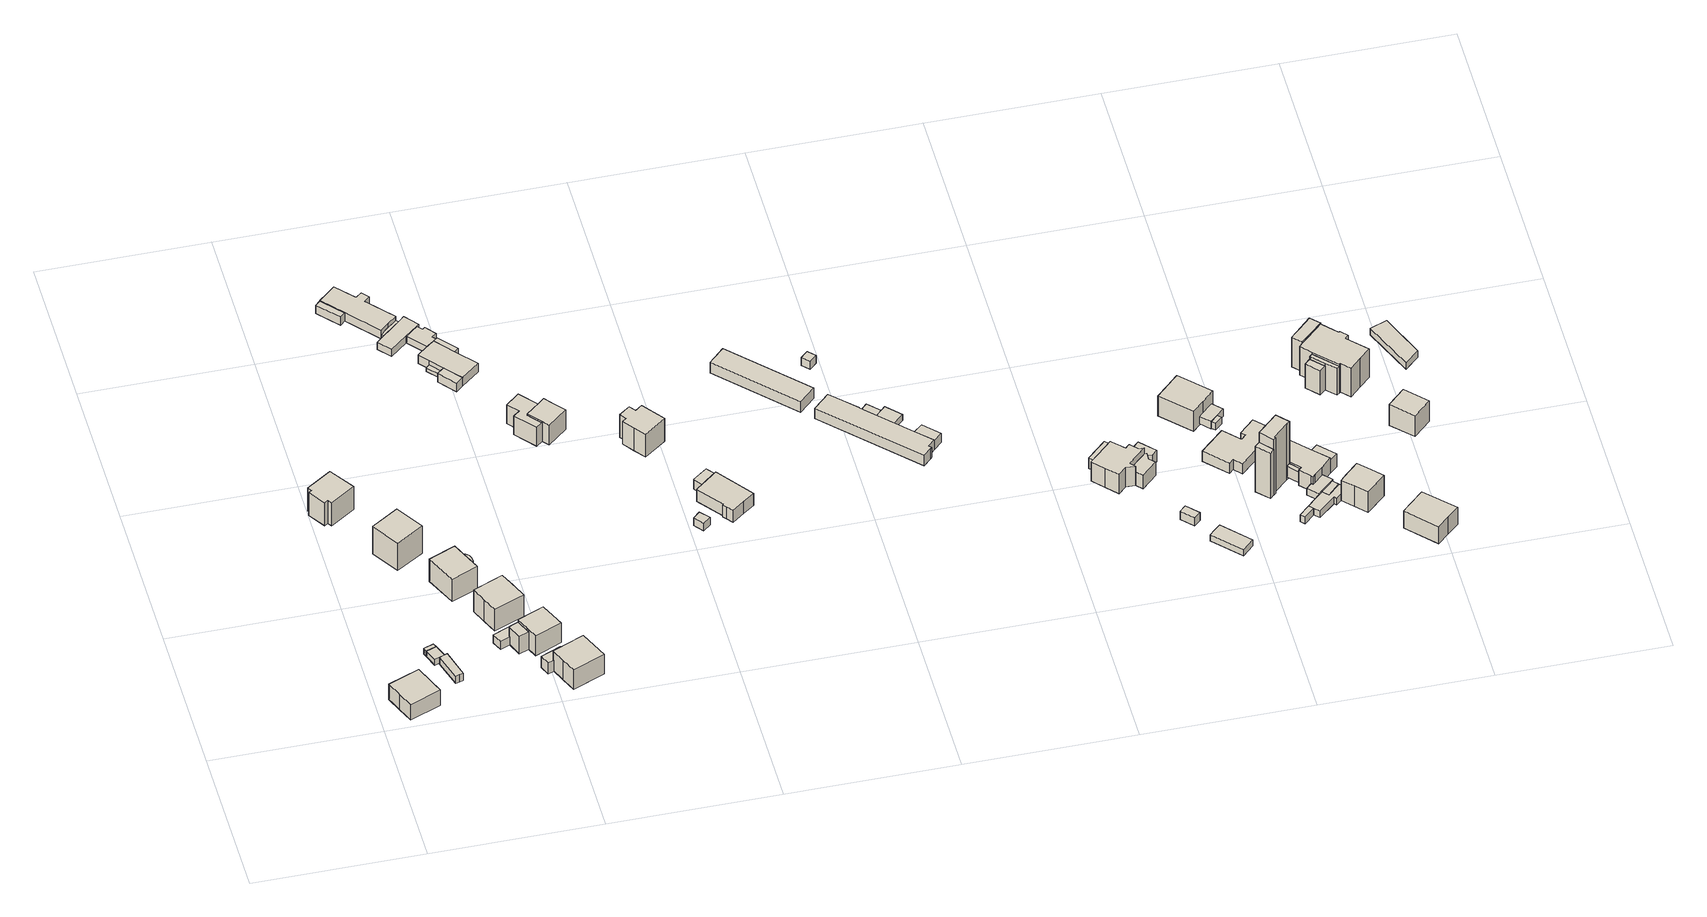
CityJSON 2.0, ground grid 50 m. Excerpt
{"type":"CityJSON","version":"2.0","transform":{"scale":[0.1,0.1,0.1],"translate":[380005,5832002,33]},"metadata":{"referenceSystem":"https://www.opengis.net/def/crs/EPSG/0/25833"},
"CityObjects":{
"building1":{"type":"Building","attributes":{"Gemeindeschluessel":"11000012","BezugspunktDach":"2200","function":"31001_1010","measuredHeight":8.45,"storeysAboveGround":1},"address":[{"country":"Germany","locality":"Berlin","thoroughfareNumber":"110","thoroughfareName":"Silberhammerweg"}],"geometry":[{"type":"Solid","lod":"1","boundaries":[[[[0,1,2,3,4,5]],[[6,7,8,9,10,11]],[[6,11,5,4]],[[7,6,4,3]],[[8,7,3,2]],[[9,8,2,1]],[[10,9,1,0]],[[11,10,0,5]]]]}]},
"building2":{"type":"Building","attributes":{"Gemeindeschluessel":"11000012","BezugspunktDach":"2200","function":"51009_1610","measuredHeight":2.13,"storeysAboveGround":0},"address":[{"country":"Germany","locality":"Berlin"}],"geometry":[{"type":"Solid","lod":"1","boundaries":[[[[12,13,14,15]],[[16,17,18,19]],[[16,19,15,14]],[[17,16,14,13]],[[18,17,13,12]],[[19,18,12,15]]]]}]},
"building3":{"type":"Building","attributes":{"Gemeindeschluessel":"11000012","BezugspunktDach":"2200","function":"31001_2723","measuredHeight":2.13,"storeysAboveGround":1},"address":[{"country":"Germany","locality":"Berlin","thoroughfareNumber":"112 (1)","thoroughfareName":"Silberhammerweg"}],"geometry":[{"type":"Solid","lod":"1","boundaries":[[[[20,21,13,12]],[[17,22,23,18]],[[17,18,12,13]],[[22,17,13,21]],[[23,22,21,20]],[[18,23,20,12]]]]}]},
"building4":{"type":"Building","attributes":{"Gemeindeschluessel":"11000012","BezugspunktDach":"2200","function":"31001_2723","measuredHeight":2.92,"storeysAboveGround":1},"address":[{"country":"Germany","locality":"Berlin","thoroughfareNumber":"110 (2)","thoroughfareName":"Silberhammerweg"}],"geometry":[{"type":"Solid","lod":"1","boundaries":[[[[24,25,26,27,28,29]],[[30,31,32,33,34,35]],[[30,35,29,28]],[[31,30,28,27]],[[32,31,27,26]],[[33,32,26,25]],[[34,33,25,24]],[[35,34,24,29]]]]}]},
"building5":{"type":"Building","attributes":{"Gemeindeschluessel":"11000012","BezugspunktDach":"2200","function":"31001_1010","measuredHeight":9.79,"storeysAboveGround":2},"address":[{"country":"Germany","locality":"Berlin","thoroughfareNumber":"6","thoroughfareName":"Zur Sonnenhöhe"}],"geometry":[{"type":"Solid","lod":"1","boundaries":[[[[36,37,38,39,40,41,42,43]],[[44,45,46,47,48,49,50,51]],[[44,51,43,42]],[[45,44,42,41]],[[46,45,41,40]],[[47,46,40,39]],[[48,47,39,38]],[[49,48,38,37]],[[50,49,37,36]],[[51,50,36,43]]]]}]},
"building6":{"type":"Building","attributes":{"Gemeindeschluessel":"11000012","BezugspunktDach":"2200","function":"31001_1010","measuredHeight":11.29,"storeysAboveGround":2},"address":[{"country":"Germany","locality":"Berlin","thoroughfareNumber":"8","thoroughfareName":"Zur Sonnenhöhe"}],"geometry":[{"type":"Solid","lod":"1","boundaries":[[[[52,53,54,55]],[[56,57,58,59]],[[56,59,55,54]],[[57,56,54,53]],[[58,57,53,52]],[[59,58,52,55]]]]}]},
"building7":{"type":"Building","attributes":{"Gemeindeschluessel":"11000012","function":"31001_1010"},"address":[{"country":"Germany","locality":"Berlin","thoroughfareNumber":"10","thoroughfareName":"Zur Sonnenhöhe"}],"children":["building7-1","building7-2"]},
"building7-1":{"type":"BuildingPart","attributes":{"BezugspunktDach":"2200","measuredHeight":9.16,"storeysAboveGround":2},"parents":["building7"],"geometry":[{"type":"Solid","lod":"1","boundaries":[[[[60,61,62,63]],[[64,65,66,67]],[[64,67,63,62]],[[65,64,62,61],[68,69,70,71]],[[66,65,61,60]],[[67,66,60,63]],[[70,69,68,71]]]]}]},
"building7-2":{"type":"BuildingPart","attributes":{"BezugspunktDach":"2200","measuredHeight":6.89,"storeysAboveGround":2},"parents":["building7"],"geometry":[{"type":"Solid","lod":"1","boundaries":[[[[70,72,73,74,75,71]],[[76,77,78,79,69,68]],[[76,68,71,75]],[[77,76,75,74]],[[78,77,74,73]],[[79,78,73,72]],[[69,79,72,70]],[[68,69,70,71]]]]}]},
"building8":{"type":"Building","attributes":{"Gemeindeschluessel":"11000012","BezugspunktDach":"2200","function":"31001_2463","measuredHeight":3.15,"storeysAboveGround":1},"address":[{"country":"Germany","locality":"Berlin","thoroughfareNumber":"14 (1)","thoroughfareName":"Zur Sonnenhöhe"}],"geometry":[{"type":"Solid","lod":"1","boundaries":[[[[80,81,82,83,84,85]],[[86,87,88,89,90,91]],[[86,91,85,84]],[[87,86,84,83]],[[88,87,83,82]],[[89,88,82,81]],[[90,89,81,80]],[[91,90,80,85]]]]}]},
"building9":{"type":"Building","attributes":{"Gemeindeschluessel":"11000012","function":"31001_1010"},"address":[{"country":"Germany","locality":"Berlin","thoroughfareNumber":"12","thoroughfareName":"Zur Sonnenhöhe"}],"children":["building9-1","building9-2"]},
"building9-1":{"type":"BuildingPart","attributes":{"BezugspunktDach":"2200","measuredHeight":9.02,"storeysAboveGround":2},"parents":["building9"],"geometry":[{"type":"MultiSurface","lod":"1","boundaries":[[[92,93,94,95,96,97,98,99]],[[100,101,102,103,104,105,106,107]],[[100,107,99,98]],[[108,109,110,111,112,101,100,98,97]],[[102,101,97,96]],[[103,102,96,95]],[[104,103,95,94]],[[105,104,94,93]],[[106,105,93,92]],[[107,106,92,99]],[[112,111,110,109,108]]]}]},
"building9-2":{"type":"BuildingPart","attributes":{"BezugspunktDach":"2200","measuredHeight":7.04,"storeysAboveGround":2},"parents":["building9"],"geometry":[{"type":"MultiSurface","lod":"1","boundaries":[[[110,109,113,114]],[[115,112,111,116]],[[115,116,114,113]],[[112,115,113,109]],[[116,111,110,114]],[[112,117,109,110,111]]]}]},
"building10":{"type":"Building","attributes":{"Gemeindeschluessel":"11000012","BezugspunktDach":"2200","function":"31001_2463","measuredHeight":5,"storeysAboveGround":1},"address":[{"country":"Germany","locality":"Berlin","thoroughfareNumber":"16 (1)","thoroughfareName":"Zur Sonnenhöhe"}],"geometry":[{"type":"Solid","lod":"1","boundaries":[[[[118,119,120,121,122,123,124,125]],[[126,127,128,129,130,131,132,133]],[[126,133,125,124]],[[127,126,124,123]],[[128,127,123,122]],[[129,128,122,121]],[[130,129,121,120]],[[131,130,120,119]],[[132,131,119,118]],[[133,132,118,125]]]]}]},
"building11":{"type":"Building","attributes":{"Gemeindeschluessel":"11000012","function":"31001_1010"},"address":[{"country":"Germany","locality":"Berlin","thoroughfareNumber":"14","thoroughfareName":"Zur Sonnenhöhe"}],"children":["building11-1","building11-2"]},
"building11-1":{"type":"BuildingPart","attributes":{"BezugspunktDach":"2200","measuredHeight":8.23,"storeysAboveGround":2},"parents":["building11"],"geometry":[{"type":"MultiSurface","lod":"1","boundaries":[[[134,135,136,137,138,139,140,141]],[[142,143,144,145,146,147,148,149]],[[142,149,141,140]],[[143,142,140,139]],[[144,143,139,138]],[[145,144,138,137]],[[146,145,137,136]],[[147,146,136,135]],[[150,151,135,134]],[[149,152,150,148,134,141]],[[148,147,153,151,150]],[[154,148,150,152,149]]]}]},
"building11-2":{"type":"BuildingPart","attributes":{"BezugspunktDach":"2200","measuredHeight":6.55,"storeysAboveGround":2},"parents":["building11"],"geometry":[{"type":"MultiSurface","lod":"1","boundaries":[[[155,156,151,152,157]],[[149,147,158,159,160]],[[149,160,157,152]],[[158,147,151,156]],[[159,158,156,155]],[[160,159,155,157]],[[147,148,150,151]],[[149,152,150,148]]]}]},
"building12":{"type":"Building","attributes":{"Gemeindeschluessel":"11000012","BezugspunktDach":"2200","function":"31001_1010","measuredHeight":10.21,"storeysAboveGround":1},"address":[{"country":"Germany","locality":"Berlin","thoroughfareNumber":"16","thoroughfareName":"Zur Sonnenhöhe"}],"geometry":[{"type":"Solid","lod":"1","boundaries":[[[[161,162,163,164,165,166,167]],[[168,169,170,171,172,173,174]],[[168,174,167,166]],[[169,168,166,165]],[[170,169,165,164]],[[171,170,164,163]],[[172,171,163,162]],[[173,172,162,161]],[[174,173,161,167]]]]}]},
"building13":{"type":"Building","attributes":{"Gemeindeschluessel":"11000012","function":"31001_1010"},"address":[{"country":"Germany","locality":"Berlin","thoroughfareNumber":"417","thoroughfareName":"Ruppiner Chaussee"}],"children":["building13-1","building13-2"]},
"building13-1":{"type":"BuildingPart","attributes":{"BezugspunktDach":"2200","measuredHeight":3.72,"storeysAboveGround":1},"parents":["building13"],"geometry":[{"type":"MultiSurface","lod":"1","boundaries":[[[175,176,177,178,179,180,181,182,183,184,185]],[[186,187,188,189,190,191,192,193,194,195,196]],[[186,196,185,184]],[[187,186,184,183]],[[188,187,183,182]],[[189,188,182,181]],[[190,189,181,180]],[[191,190,180,179]],[[192,191,179,178]],[[193,192,178,177]],[[194,193,177,176]],[[195,194,176,175]],[[197,198,175,185]],[[199,196,195,198,197]]]}]},
"building13-2":{"type":"BuildingPart","attributes":{"BezugspunktDach":"2200","measuredHeight":3.07,"storeysAboveGround":1},"parents":["building13"],"geometry":[{"type":"Solid","lod":"1","boundaries":[[[[200,198,197,201]],[[196,195,202,203]],[[196,203,201,197]],[[202,195,198,200]],[[203,202,200,201]],[[197,198,195,196]]]]}]},
"building14":{"type":"Building","attributes":{"Gemeindeschluessel":"11000012","BezugspunktDach":"2200","function":"51009_1610","measuredHeight":2.37,"storeysAboveGround":0},"address":[{"country":"Germany","locality":"Berlin"}],"geometry":[{"type":"Solid","lod":"1","boundaries":[[[[204,205,206,207,208]],[[209,210,211,212,213]],[[209,213,208,207]],[[210,209,207,206]],[[211,210,206,205]],[[212,211,205,204]],[[213,212,204,208]]]]}]},
"building15":{"type":"Building","attributes":{"Gemeindeschluessel":"11000012","BezugspunktDach":"2200","function":"31001_2463","measuredHeight":2.54,"storeysAboveGround":1},"address":[{"country":"Germany","locality":"Berlin","thoroughfareNumber":"417 (1)","thoroughfareName":"Ruppiner Chaussee"}],"geometry":[{"type":"Solid","lod":"1","boundaries":[[[[214,215,216,217,218,219,220,221]],[[222,223,224,225,226,227,228,229]],[[222,229,221,220]],[[223,222,220,219]],[[224,223,219,218]],[[225,224,218,217]],[[226,225,217,216]],[[227,226,216,215]],[[228,227,215,214]],[[229,228,214,221]]]]}]},
"building16":{"type":"Building","attributes":{"Gemeindeschluessel":"11000012","BezugspunktDach":"2200","function":"31001_2723","measuredHeight":1.34,"storeysAboveGround":1},"address":[{"country":"Germany","locality":"Berlin","thoroughfareNumber":"415 (2)","thoroughfareName":"Ruppiner Chaussee"}],"geometry":[{"type":"Solid","lod":"1","boundaries":[[[[230,231,232,233]],[[234,235,236,237]],[[234,237,233,232]],[[235,234,232,231]],[[236,235,231,230]],[[237,236,230,233]]]]}]},
"building17":{"type":"Building","attributes":{"Gemeindeschluessel":"11000012","BezugspunktDach":"2200","function":"31001_2463","measuredHeight":2.6,"storeysAboveGround":1},"address":[{"country":"Germany","locality":"Berlin","thoroughfareNumber":"415 (1)","thoroughfareName":"Ruppiner Chaussee"}],"geometry":[{"type":"Solid","lod":"1","boundaries":[[[[238,239,240,241,242,243,216,215]],[[226,244,245,246,247,248,249,227]],[[226,227,215,216]],[[244,226,216,243]],[[245,244,243,242]],[[246,245,242,241]],[[247,246,241,240]],[[248,247,240,239]],[[249,248,239,238]],[[227,249,238,215]]]]}]},
"building18":{"type":"Building","attributes":{"Gemeindeschluessel":"11000012","function":"31001_1010"},"address":[{"country":"Germany","locality":"Berlin","thoroughfareNumber":"415","thoroughfareName":"Ruppiner Chaussee"}],"children":["building18-1","building18-2","building18-3"]},
"building18-1":{"type":"BuildingPart","attributes":{"BezugspunktDach":"2200","measuredHeight":3.25,"storeysAboveGround":1},"parents":["building18"],"geometry":[{"type":"MultiSurface","lod":"1","boundaries":[[[250,251,252,253,254,255,256,257]],[[249,258,259,260,261,262,263,264]],[[249,264,257,256]],[[258,249,256,255]],[[260,259,254,253]],[[261,260,253,252]],[[263,262,251,250]],[[264,263,250,257]],[[259,258,255,254]],[[265,262,261,252,251]]]}]},
"building18-2":{"type":"BuildingPart","attributes":{"BezugspunktDach":"2200","measuredHeight":3.25,"storeysAboveGround":1},"parents":["building18"],"geometry":[{"type":"Solid","lod":"1","boundaries":[[[[254,266,267,255]],[[248,268,259,258]],[[248,258,255,267]],[[268,248,267,266]],[[259,268,266,254]],[[258,259,254,255]]]]}]},
"building18-3":{"type":"BuildingPart","attributes":{"BezugspunktDach":"2200","measuredHeight":3.25,"storeysAboveGround":1},"parents":["building18"],"geometry":[{"type":"MultiSurface","lod":"1","boundaries":[[[269,252,251,270,271]],[[272,262,261,273,274]],[[272,274,271,270]],[[262,272,270,251]],[[273,261,252,269]],[[274,273,269,271]],[[275,261,262,251,252]]]}]},
"building19":{"type":"Building","attributes":{"Gemeindeschluessel":"11000012","function":"31001_2080"},"address":[{"country":"Germany","locality":"Berlin","thoroughfareNumber":"411","thoroughfareName":"Ruppiner Chaussee"}],"children":["building19-1","building19-2"]},
"building19-1":{"type":"BuildingPart","attributes":{"BezugspunktDach":"2200","measuredHeight":8.38,"storeysAboveGround":2},"parents":["building19"],"geometry":[{"type":"MultiSurface","lod":"1","boundaries":[[[276,277,278,279,280,281,282,283]],[[284,285,286,287,288,289,290,291]],[[284,292,293,283,282]],[[285,284,282,281]],[[286,285,281,280]],[[287,286,280,279]],[[288,287,279,278]],[[289,288,278,277]],[[294,295,289,277,276]],[[293,294,290,276,283]],[[291,293,292,284]],[[290,289,295,294]],[[291,290,294,293]]]}]},
"building19-2":{"type":"BuildingPart","attributes":{"BezugspunktDach":"2200","measuredHeight":7.03,"storeysAboveGround":2},"parents":["building19"],"geometry":[{"type":"MultiSurface","lod":"1","boundaries":[[[296,297,298,295,293,292,299,300]],[[301,284,291,289,302,303,304,305]],[[301,305,300,299]],[[284,301,299,292]],[[291,284,292,284,291,293]],[[291,290,289]],[[302,289,295,298]],[[303,302,298,297]],[[304,303,297,296]],[[305,304,296,300]],[[289,290,294,295]],[[293,294,290,291]]]}]},
"building20":{"type":"Building","attributes":{"Gemeindeschluessel":"11000012","BezugspunktDach":"2200","function":"31001_2523","measuredHeight":2.77,"storeysAboveGround":1},"address":[{"country":"Germany","locality":"Berlin","thoroughfareNumber":"405 (2)","thoroughfareName":"Ruppiner Chaussee"}],"geometry":[{"type":"Solid","lod":"1","boundaries":[[[[306,307,308,309]],[[310,311,312,313]],[[310,313,309,308]],[[311,310,308,307]],[[312,311,307,306]],[[313,312,306,309]]]]}]},
"building21":{"type":"Building","attributes":{"Gemeindeschluessel":"11000012","BezugspunktDach":"2200","function":"31001_1010","measuredHeight":11.28,"storeysAboveGround":2},"address":[{"country":"Germany","locality":"Berlin","thoroughfareNumber":"407","thoroughfareName":"Ruppiner Chaussee"}],"geometry":[{"type":"Solid","lod":"1","boundaries":[[[[314,315,316,317,318,319,320,321,322,323]],[[324,325,326,327,328,329,330,331,332,333]],[[324,333,323,322]],[[325,324,322,321]],[[326,325,321,320]],[[327,326,320,319]],[[328,327,319,318]],[[329,328,318,317]],[[330,329,317,316]],[[331,330,316,315]],[[332,331,315,314]],[[333,332,314,323]]]]}]},
"building22":{"type":"Building","attributes":{"Gemeindeschluessel":"11000012","function":"31001_2081"},"address":[{"country":"Germany","locality":"Berlin","thoroughfareNumber":"405","thoroughfareName":"Ruppiner Chaussee"}],"children":["building22-1","building22-2"]},
"building22-1":{"type":"BuildingPart","attributes":{"BezugspunktDach":"2200","measuredHeight":5.43,"storeysAboveGround":1},"parents":["building22"],"geometry":[{"type":"MultiSurface","lod":"1","boundaries":[[[334,335,336,337,338,339,340,341,342,343]],[[344,345,346,347,348,349,350,351,352,353]],[[344,353,343,342]],[[354,355,344,342,341]],[[356,354,345,341,340]],[[347,346,340,339]],[[348,347,339,338]],[[349,348,338,337]],[[350,349,337,336]],[[351,350,336,335]],[[352,351,335,334]],[[353,352,334,343]],[[345,344,355,354]],[[346,345,354,356]]]}]},
"building22-2":{"type":"BuildingPart","attributes":{"BezugspunktDach":"2200","measuredHeight":3.69,"storeysAboveGround":1},"parents":["building22"],"geometry":[{"type":"MultiSurface","lod":"1","boundaries":[[[355,356,357,358]],[[359,346,344,360]],[[359,360,358,357]],[[346,359,357,356]],[[360,344,355,358]],[[344,345,354,355,361]],[[356,354,345,346]]]}]},
"building23":{"type":"Building","attributes":{"Gemeindeschluessel":"11000012","BezugspunktDach":"2200","function":"31001_2000","measuredHeight":4.95,"storeysAboveGround":1},"address":[{"country":"Germany","locality":"Berlin","thoroughfareNumber":"408","thoroughfareName":"Ruppiner Chaussee"}],"geometry":[{"type":"Solid","lod":"1","boundaries":[[[[362,363,364,365]],[[366,367,368,369]],[[366,369,365,364]],[[367,366,364,363]],[[368,367,363,362]],[[369,368,362,365]]]]}]},
"building24":{"type":"Building","attributes":{"Gemeindeschluessel":"11000012","BezugspunktDach":"2200","function":"31001_2000","measuredHeight":3.02,"storeysAboveGround":1},"address":[{"country":"Germany","locality":"Berlin","thoroughfareNumber":"408 (1)","thoroughfareName":"Ruppiner Chaussee"}],"geometry":[{"type":"Solid","lod":"1","boundaries":[[[[370,371,372,373]],[[374,375,376,377]],[[374,377,373,372]],[[375,374,372,371]],[[376,375,371,370]],[[377,376,370,373]]]]}]},
"building25":{"type":"Building","attributes":{"Gemeindeschluessel":"11000012","function":"31001_2000"},"address":[{"country":"Germany","locality":"Berlin","thoroughfareNumber":"406","thoroughfareName":"Ruppiner Chaussee"}],"children":["building25-1","building25-2","building25-3","building25-4"]},
"building25-1":{"type":"BuildingPart","attributes":{"BezugspunktDach":"2200","measuredHeight":4.11,"storeysAboveGround":1},"parents":["building25"],"geometry":[{"type":"MultiSurface","lod":"1","boundaries":[[[378,379,380,381,382,383,384,385,386,387,388,389]],[[390,391,392,393,394,395,396,397,398,399,400,401]],[[390,401,389,388]],[[391,390,388,387]],[[392,391,387,386]],[[393,392,386,385]],[[394,402,403,404,385,384]],[[395,394,384,383]],[[405,406,395,383,382]],[[397,396,382,381]],[[398,397,381,380]],[[399,398,380,379]],[[400,399,379,378]],[[401,400,378,389]],[[407,403,402,394]],[[407,393,404,403,408]],[[396,395,406,405]]]}]},
"building25-2":{"type":"BuildingPart","attributes":{"BezugspunktDach":"2200","measuredHeight":2.24,"storeysAboveGround":1},"parents":["building25"],"geometry":[{"type":"Solid","lod":"1","boundaries":[[[[402,409,410,411,403]],[[412,413,414,394,407]],[[413,412,411,410]],[[414,413,410,409]],[[394,414,409,402]],[[412,407,403,411]],[[407,394,402,403]]]]}]},
"building25-3":{"type":"BuildingPart","attributes":{"BezugspunktDach":"2200","measuredHeight":3.46,"storeysAboveGround":1},"parents":["building25"],"geometry":[{"type":"Solid","lod":"1","boundaries":[[[[405,415,416,406]],[[417,418,396,395]],[[417,395,406,416]],[[418,417,416,415]],[[396,418,415,405]],[[395,396,405,406]]]]}]},
"building25-4":{"type":"BuildingPart","attributes":{"BezugspunktDach":"2200","measuredHeight":2.24,"storeysAboveGround":1},"parents":["building25"],"geometry":[{"type":"Solid","lod":"1","boundaries":[[[[403,411,419,420,404]],[[392,421,412,407,393]],[[392,393,404,420]],[[421,392,420,419]],[[412,421,419,411]],[[407,412,411,403]],[[393,407,403,404]]]]}]},
"building26":{"type":"Building","attributes":{"Gemeindeschluessel":"11000012","BezugspunktDach":"2200","function":"31001_2463","measuredHeight":4.02,"storeysAboveGround":1},"address":[{"country":"Germany","locality":"Berlin","thoroughfareNumber":"9 (2)","thoroughfareName":"Lobber Steig"}],"geometry":[{"type":"Solid","lod":"1","boundaries":[[[[422,423,424,425,426,427]],[[428,429,430,431,432,433]],[[428,433,427,426]],[[429,428,426,425]],[[430,429,425,424]],[[431,430,424,423]],[[432,431,423,422]],[[433,432,422,427]]]]}]},
"building27":{"type":"Building","attributes":{"Gemeindeschluessel":"11000012","function":"31001_1010"},"address":[{"country":"Germany","locality":"Berlin","thoroughfareNumber":"9","thoroughfareName":"Lobber Steig"}],"children":["building27-1","building27-2"]},
"building27-1":{"type":"BuildingPart","attributes":{"BezugspunktDach":"2200","measuredHeight":10.08,"storeysAboveGround":1},"parents":["building27"],"geometry":[{"type":"MultiSurface","lod":"1","boundaries":[[[434,435,436,437,438,439,440,441,442,443,444,445,446,447]],[[448,449,450,451,452,453,454,455,456,457,458,459,460,461]],[[448,461,447,446]],[[449,448,446,445]],[[450,449,445,444]],[[451,450,444,443]],[[452,451,443,442]],[[453,452,442,441]],[[454,453,441,440]],[[455,454,440,439]],[[462,463,455,439,438]],[[457,464,462,456,438,437]],[[458,457,437,436]],[[459,458,436,435]],[[460,459,435,434]],[[461,460,434,447]],[[456,455,463,462]],[[456,462,464,457]]]}]},
"building27-2":{"type":"BuildingPart","attributes":{"BezugspunktDach":"2200","measuredHeight":6.94,"storeysAboveGround":1},"parents":["building27"],"geometry":[{"type":"Solid","lod":"1","boundaries":[[[[464,465,466,467,468,469,463,462]],[[455,470,471,472,473,474,457,456]],[[470,455,463,469]],[[471,470,469,468]],[[472,471,468,467]],[[473,472,467,466]],[[474,473,466,465]],[[457,474,465,464]],[[455,456,462,463]],[[456,457,464,462]]]]}]},
"building28":{"type":"Building","attributes":{"Gemeindeschluessel":"11000012","BezugspunktDach":"2200","function":"31001_2723","measuredHeight":3,"storeysAboveGround":1},"address":[{"country":"Germany","locality":"Berlin","thoroughfareNumber":"9 (3)","thoroughfareName":"Lobber Steig"}],"geometry":[{"type":"Solid","lod":"1","boundaries":[[[[475,476,477,478]],[[479,480,481,482]],[[479,482,478,477]],[[480,479,477,476]],[[481,480,476,475]],[[482,481,475,478]]]]}]},
"building29":{"type":"Building","attributes":{"Gemeindeschluessel":"11000012","BezugspunktDach":"2200","function":"31001_2463","measuredHeight":4.42,"storeysAboveGround":1},"address":[{"country":"Germany","locality":"Berlin","thoroughfareNumber":"9 (1)","thoroughfareName":"Lobber Steig"}],"geometry":[{"type":"Solid","lod":"1","boundaries":[[[[483,484,485,486,487,488,489]],[[490,491,492,493,494,495,496]],[[490,496,489,488]],[[491,490,488,487]],[[492,491,487,486]],[[493,492,486,485]],[[494,493,485,484]],[[495,494,484,483]],[[496,495,483,489]]]]}]},
"building30":{"type":"Building","attributes":{"Gemeindeschluessel":"11000012","BezugspunktDach":"2200","function":"31001_2000","measuredHeight":3.39,"storeysAboveGround":1},"address":[{"country":"Germany","locality":"Berlin","thoroughfareNumber":"5 (1)","thoroughfareName":"Lobber Steig"}],"geometry":[{"type":"Solid","lod":"1","boundaries":[[[[497,498,499,500,501]],[[502,503,504,505,506]],[[502,506,501,500]],[[503,502,500,499]],[[504,503,499,498]],[[505,504,498,497]],[[506,505,497,501]]]]}]},
"building31":{"type":"Building","attributes":{"Gemeindeschluessel":"11000012","BezugspunktDach":"2200","function":"31001_1010","measuredHeight":8.85,"storeysAboveGround":1},"address":[{"country":"Germany","locality":"Berlin","thoroughfareNumber":"7A","thoroughfareName":"Lobber Steig"}],"geometry":[{"type":"Solid","lod":"1","boundaries":[[[[507,508,509,510,511,512]],[[513,514,515,516,517,518]],[[513,518,512,511]],[[514,513,511,510]],[[515,514,510,509]],[[516,515,509,508]],[[517,516,508,507]],[[518,517,507,512]]]]}]},
"building32":{"type":"Building","attributes":{"Gemeindeschluessel":"11000012","BezugspunktDach":"2200","function":"51009_1610","measuredHeight":17,"storeysAboveGround":0},"address":[{"country":"Germany","locality":"Berlin"}],"geometry":[{"type":"Solid","lod":"1","boundaries":[[[[519,520,521,522]],[[523,524,525,526]],[[523,526,522,521]],[[524,523,521,520]],[[525,524,520,519]],[[526,525,519,522]]]]}]},
"building33":{"type":"Building","attributes":{"Gemeindeschluessel":"11000012","BezugspunktDach":"2200","function":"51009_1610","measuredHeight":2.46,"storeysAboveGround":0},"address":[{"country":"Germany","locality":"Berlin"}],"geometry":[{"type":"Solid","lod":"1","boundaries":[[[[527,528,529,530]],[[531,532,533,534]],[[531,534,530,529]],[[532,531,529,528]],[[533,532,528,527]],[[534,533,527,530]]]]}]},
"building34":{"type":"Building","attributes":{"Gemeindeschluessel":"11000012","BezugspunktDach":"2200","function":"31001_2463","measuredHeight":2.82,"storeysAboveGround":1},"address":[{"country":"Germany","locality":"Berlin","thoroughfareNumber":"7A (1)","thoroughfareName":"Lobber Steig"}],"geometry":[{"type":"Solid","lod":"1","boundaries":[[[[530,529,535,536,537]],[[538,539,540,541,542]],[[538,542,537,536]],[[539,538,536,535]],[[540,539,535,529]],[[541,540,529,530]],[[542,541,530,537]]]]}]},
"building35":{"type":"Building","attributes":{"Gemeindeschluessel":"11000012","BezugspunktDach":"2200","function":"31001_1010","measuredHeight":3.84,"storeysAboveGround":1},"address":[{"country":"Germany","locality":"Berlin","thoroughfareNumber":"7","thoroughfareName":"Lobber Steig"}],"geometry":[{"type":"Solid","lod":"1","boundaries":[[[[543,544,545,546,547,548,549,550,551,552,553,554]],[[555,556,557,558,559,560,561,562,563,564,565,566]],[[555,566,554,553]],[[556,555,553,552]],[[557,556,552,551]],[[558,557,551,550]],[[559,558,550,549]],[[560,559,549,548]],[[561,560,548,547]],[[562,561,547,546]],[[563,562,546,545]],[[564,563,545,544]],[[565,564,544,543]],[[566,565,543,554]]]]}]},
"building36":{"type":"Building","attributes":{"Gemeindeschluessel":"11000012","BezugspunktDach":"2200","function":"31001_2000","measuredHeight":2.52,"storeysAboveGround":1},"address":[{"country":"Germany","locality":"Berlin","thoroughfareNumber":"3 (2)","thoroughfareName":"Lobber Steig"}],"geometry":[{"type":"Solid","lod":"1","boundaries":[[[[567,568,569,570]],[[571,572,573,574]],[[571,574,570,569]],[[572,571,569,568]],[[573,572,568,567]],[[574,573,567,570]]]]}]},
"building37":{"type":"Building","attributes":{"Gemeindeschluessel":"11000012","BezugspunktDach":"2200","function":"51009_1610","measuredHeight":4.03,"storeysAboveGround":0},"address":[{"country":"Germany","locality":"Berlin"}],"geometry":[{"type":"Solid","lod":"1","boundaries":[[[[575,576,577,578]],[[579,580,581,582]],[[579,582,578,577]],[[580,579,577,576]],[[581,580,576,575]],[[582,581,575,578]]]]}]},
"building38":{"type":"Building","attributes":{"Gemeindeschluessel":"11000012","function":"31001_1010"},"address":[{"country":"Germany","locality":"Berlin","thoroughfareNumber":"5","thoroughfareName":"Lobber Steig"}],"children":["building38-1","building38-2","building38-3"]},
"building38-1":{"type":"BuildingPart","attributes":{"BezugspunktDach":"2200","measuredHeight":20.83,"storeysAboveGround":1},"parents":["building38"],"geometry":[{"type":"MultiSurface","lod":"1","boundaries":[[[583,584,585,586,587,588,589]],[[590,591,592,593,594,595,596]],[[590,596,589,588]],[[591,597,598,588,587]],[[592,591,587,586]],[[593,592,586,585]],[[594,593,585,584]],[[595,594,584,583]],[[596,595,583,589]],[[590,598,597,591]]]}]},
"building38-2":{"type":"BuildingPart","attributes":{"BezugspunktDach":"2200","measuredHeight":7.1,"storeysAboveGround":1},"parents":["building38"],"geometry":[{"type":"MultiSurface","lod":"1","boundaries":[[[597,599,600,601,602,603,604,605,606,607,598]],[[608,609,610,611,612,613,614,615,616,591,590]],[[608,590,598,607]],[[609,608,607,606]],[[610,617,618,606,605]],[[611,610,605,604]],[[612,611,604,603]],[[613,612,603,602]],[[614,613,602,601]],[[615,614,601,600]],[[616,615,600,599]],[[591,616,599,597]],[[609,618,617,610]],[[590,591,597,598]]]}]},
"building38-3":{"type":"BuildingPart","attributes":{"BezugspunktDach":"2200","measuredHeight":4.86,"storeysAboveGround":1},"parents":["building38"],"geometry":[{"type":"MultiSurface","lod":"1","boundaries":[[[617,619,620,618]],[[621,622,610,609]],[[621,609,618,620]],[[622,621,620,619]],[[610,622,619,617]],[[623,609,610,617,618]]]}]},
"building39":{"type":"Building","attributes":{"Gemeindeschluessel":"11000012","BezugspunktDach":"2200","function":"31001_2463","measuredHeight":2.36,"storeysAboveGround":1},"address":[{"country":"Germany","locality":"Berlin","thoroughfareNumber":"5 (2)","thoroughfareName":"Lobber Steig"}],"geometry":[{"type":"Solid","lod":"1","boundaries":[[[[624,625,626,627,628,629,630,631]],[[632,633,634,635,636,637,638,639]],[[632,639,631,630]],[[633,632,630,629]],[[634,633,629,628]],[[635,634,628,627]],[[636,635,627,626]],[[637,636,626,625]],[[638,637,625,624]],[[639,638,624,631]]]]}]},
"building40":{"type":"Building","attributes":{"Gemeindeschluessel":"11000012","BezugspunktDach":"2200","function":"31001_2463","measuredHeight":2.35,"storeysAboveGround":1},"address":[{"country":"Germany","locality":"Berlin","thoroughfareNumber":"3 (1)","thoroughfareName":"Lobber Steig"}],"geometry":[{"type":"Solid","lod":"1","boundaries":[[[[640,641,642,643]],[[644,645,646,647]],[[644,647,643,642]],[[645,644,642,641]],[[646,645,641,640]],[[647,646,640,643]]]]}]},
"building41":{"type":"Building","attributes":{"Gemeindeschluessel":"11000012","function":"31001_1010"},"address":[{"country":"Germany","locality":"Berlin","thoroughfareNumber":"3","thoroughfareName":"Lobber Steig"}],"children":["building41-1","building41-2"]},
"building41-1":{"type":"BuildingPart","attributes":{"BezugspunktDach":"2200","measuredHeight":10.03,"storeysAboveGround":2},"parents":["building41"],"geometry":[{"type":"MultiSurface","lod":"1","boundaries":[[[648,649,650,651,652,653,654]],[[655,656,657,658,659,660,661]],[[662,663,654,653]],[[656,655,653,652]],[[657,656,652,651]],[[658,657,651,650]],[[659,658,650,649]],[[660,659,649,648]],[[661,660,648,654]],[[655,661,663,662]]]}]},
"building41-2":{"type":"BuildingPart","attributes":{"BezugspunktDach":"2200","measuredHeight":2.55,"storeysAboveGround":2},"parents":["building41"],"geometry":[{"type":"Solid","lod":"1","boundaries":[[[[568,664,665,666,663,662,641,640,643,667,569]],[[668,669,670,671,655,661,672,673,674,572,571]],[[668,571,569,667]],[[669,668,667,643]],[[670,669,643,640]],[[671,670,640,641]],[[655,671,641,662]],[[655,662,655,661]],[[672,661,663,666]],[[673,672,666,665]],[[674,673,665,664]],[[572,674,664,568]],[[571,572,568,569]],[[661,655,662,663]]]]}]},
"building42":{"type":"Building","attributes":{"Gemeindeschluessel":"11000012","BezugspunktDach":"2200","function":"31001_1010","measuredHeight":8.17,"storeysAboveGround":1},"address":[{"country":"Germany","locality":"Berlin","thoroughfareNumber":"1","thoroughfareName":"Lobber Steig"}],"geometry":[{"type":"Solid","lod":"1","boundaries":[[[[675,676,677,678,679]],[[680,681,682,683,684]],[[680,684,679,678]],[[681,680,678,677]],[[682,681,677,676]],[[683,682,676,675]],[[684,683,675,679]]]]}]},
"building43":{"type":"Building","attributes":{"Gemeindeschluessel":"11000012","function":"31001_1010"},"address":[{"country":"Germany","locality":"Berlin","thoroughfareNumber":"8","thoroughfareName":"Lobber Steig"}],"children":["building43-1","building43-2","building43-3","building43-4"]},
"building43-1":{"type":"BuildingPart","attributes":{"BezugspunktDach":"2200","measuredHeight":12.55,"storeysAboveGround":2},"parents":["building43"],"geometry":[{"type":"MultiSurface","lod":"1","boundaries":[[[685,686,687,688,689,690,691,692,693,694,695,696,697,698]],[[699,700,701,702,703,704,705,706,707,708,709,710,711,712]],[[699,712,698,697]],[[702,701,695,694]],[[703,702,694,693]],[[704,703,693,692]],[[705,704,692,691]],[[706,705,691,690]],[[707,706,690,689]],[[708,707,689,688]],[[709,708,688,687]],[[710,709,687,686]],[[713,714,715,710,686,685]],[[712,711,685,698]],[[700,699,697,696]],[[701,716,717,695]],[[718,700,696,717,719,716]],[[711,710,715,714,713]]]}]},
"building43-2":{"type":"BuildingPart","attributes":{"BezugspunktDach":"2200","measuredHeight":12.35,"storeysAboveGround":2},"parents":["building43"],"geometry":[{"type":"MultiSurface","lod":"1","boundaries":[[[720,721,722,723,724,725]],[[726,727,701,716,699,728]],[[726,728,725,724]],[[727,726,724,723]],[[701,727,723,722]],[[717,695,722,721]],[[697,696,717,721,720]],[[699,716,700]],[[728,699,720,725]],[[716,701,695,717]],[[729,699,700,696,697]],[[700,716,717,696]]]}]},
"building43-3":{"type":"BuildingPart","attributes":{"BezugspunktDach":"2200","measuredHeight":9.96,"storeysAboveGround":2},"parents":["building43"],"geometry":[{"type":"MultiSurface","lod":"1","boundaries":[[[730,731,715,714,732]],[[711,710,733,734,735]],[[711,735,732,714]],[[733,710,715,731]],[[734,733,731,730]],[[736,737,738,734,730,732]],[[710,739,711,740,714,715,741]],[[735,734,738,737,736]]]}]},
"building43-4":{"type":"BuildingPart","attributes":{"BezugspunktDach":"2200","measuredHeight":9.72,"storeysAboveGround":2},"parents":["building43"],"geometry":[{"type":"Solid","lod":"1","boundaries":[[[[742,738,737,743]],[[735,734,744,745]],[[735,745,743,737]],[[744,734,738,742]],[[745,744,742,743]],[[734,735,737,738]]]]}]},
"building44":{"type":"Building","attributes":{"Gemeindeschluessel":"11000012","BezugspunktDach":"2200","function":"31001_1010","measuredHeight":8.5,"storeysAboveGround":2},"address":[{"country":"Germany","locality":"Berlin","thoroughfareNumber":"6","thoroughfareName":"Lobber Steig"}],"geometry":[{"type":"Solid","lod":"1","boundaries":[[[[746,747,748,749]],[[750,751,752,753]],[[750,753,749,748]],[[751,750,748,747]],[[752,751,747,746]],[[753,752,746,749]]]]}]},
"building45":{"type":"Building","attributes":{"Gemeindeschluessel":"11000012","BezugspunktDach":"2200","function":"31001_2000","measuredHeight":2.37,"storeysAboveGround":1},"address":[{"country":"Germany","locality":"Berlin","thoroughfareNumber":"8 (1)","thoroughfareName":"Lobber Steig"}],"geometry":[{"type":"Solid","lod":"1","boundaries":[[[[754,755,756,757]],[[758,759,760,761]],[[758,761,757,756]],[[759,758,756,755]],[[760,759,755,754]],[[761,760,754,757]]]]}]}
},
"vertices":[
[60,72,68],[79,25,68],[172,63,68],[153,110,68],[134,157,68],[41,119,68],[134,157,11],[153,110,11],[172,63,11],[79,25,11],[60,72,11],[41,119,11],
[181,261,31],[211,272,31],[206,283,31],[177,273,31],[206,283,10],[211,272,10],[181,261,10],[177,273,10],
[195,222,31],[225,233,31],[225,233,10],[195,222,10],
[234,138,37],[245,142,37],[256,145,37],[232,231,37],[221,227,37],[209,222,37],[221,227,10],[232,231,10],[256,145,10],[245,142,10],[234,138,10],[209,222,10],
[34,830,97],[44,837,97],[52,825,97],[126,874,97],[77,948,97],[3,899,97],[11,887,97],[1,880,97],[11,887,11],[3,899,11],[77,948,11],[126,874,11],[52,825,11],[44,837,11],[34,830,11],[1,880,11],
[185,609,115],[266,660,115],[215,742,115],[134,690,115],[215,742,12],[266,660,12],[185,609,12],[134,690,12],
[295,434,116],[374,467,116],[333,560,116],[254,526,116],[333,560,32],[374,467,32],[295,434,32],[254,526,32],[347,530,36],[361,498,36],[361,498,105],[347,530,105],
[371,502,105],[370,515,105],[366,526,105],[357,534,105],[357,534,36],[366,526,36],[370,515,36],[371,502,36],
[377,210,70],[406,222,70],[405,225,70],[446,243,70],[433,270,70],[364,240,70],[433,270,39],[446,243,39],[405,225,39],[406,222,39],[377,210,39],[364,240,39],
[360,331,119],[379,286,119],[470,325,119],[451,369,119],[431,414,119],[400,401,119],[370,388,119],[341,375,119],[370,388,38],[400,401,38],[431,414,38],[451,369,38],[470,325,38],[379,286,38],[360,331,38],[341,375,38],[400,401,84],[400,401,109],[370,388,109],[370,388,39],[400,401,39],
[397,407,109],[367,395,109],[397,407,39],[367,395,39],[400,401,97],
[480,82,83],[497,89,83],[496,91,83],[509,96,83],[539,109,83],[527,138,83],[497,125,83],[467,112,83],[497,125,42],[527,138,42],[539,109,42],[509,96,42],[496,91,42],[497,89,42],[480,82,42],[467,112,42],
[449,200,114],[452,192,114],[464,163,114],[544,197,114],[528,234,114],[511,271,114],[446,243,114],[433,237,114],[446,243,40],[511,271,40],[528,234,40],[544,197,40],[464,163,40],[452,192,40],[449,200,40],[433,237,40],[449,200,105],[452,192,105],[433,237,105],[452,192,77],[435,234,40],
[406,222,105],[423,181,105],[405,225,105],[423,181,40],[406,222,40],[405,225,40],
[497,89,117],[514,47,117],[532,4,117],[628,45,117],[609,89,117],[590,132,117],[496,91,117],[590,132,44],[609,89,44],[628,45,44],[532,4,44],[514,47,44],[497,89,44],[496,91,44],
[278,1603,47],[358,1511,47],[383,1534,47],[409,1556,47],[341,1633,47],[358,1648,47],[340,1669,47],[322,1654,47],[273,1709,47],[248,1687,47],[223,1665,47],[248,1687,15],[273,1709,15],[322,1654,15],[340,1669,15],[358,1648,15],[341,1633,15],[409,1556,15],[383,1534,15],[358,1511,15],[278,1603,15],[223,1665,15],[223,1665,46],[278,1603,46],[223,1665,40],
[263,1589,46],[208,1651,46],[263,1589,15],[208,1651,15],
[368,1500,32],[394,1522,32],[419,1544,32],[409,1556,32],[358,1511,32],[409,1556,16],[419,1544,16],[394,1522,16],[368,1500,16],[358,1511,16],
[369,1436,41],[421,1479,41],[458,1510,41],[465,1516,41],[432,1556,41],[419,1544,41],[368,1500,41],[337,1473,41],[368,1500,15],[419,1544,15],[432,1556,15],[465,1516,15],[458,1510,15],[421,1479,15],[369,1436,15],[337,1473,15],
[478,1317,30],[489,1326,30],[457,1364,30],[446,1355,30],[457,1364,17],[489,1326,17],[478,1317,17],[446,1355,17],
[469,1422,41],[499,1446,41],[488,1458,41],[502,1469,41],[478,1500,41],[470,1494,41],[470,1494,15],[478,1500,15],[502,1469,15],[488,1458,15],[499,1446,15],[469,1422,15],
[457,1364,47],[489,1326,47],[530,1276,47],[584,1321,47],[533,1381,47],[487,1436,47],[469,1422,47],[433,1393,47],[487,1436,15],[533,1381,15],[584,1321,15],[530,1276,15],[489,1326,15],[457,1364,15],[433,1393,15],[489,1326,41],
[545,1392,47],[499,1446,47],[545,1392,15],
[508,1258,47],[478,1317,47],[467,1308,47],[478,1317,15],[508,1258,15],[467,1308,15],[530,1276,41],
[681,1026,85],[690,1016,85],[705,997,85],[764,1046,85],[739,1075,85],[715,1104,85],[698,1089,85],[657,1055,85],[698,1089,11],[715,1104,11],[739,1075,11],[764,1046,11],[705,997,11],[690,1016,11],[681,1026,11],[657,1055,11],[698,1089,81],[657,1055,81],[681,1026,81],[690,1016,81],
[640,1075,81],[621,1060,81],[671,1000,81],[653,1142,81],[612,1107,81],[653,1142,11],[671,1000,11],[621,1060,11],[640,1075,11],[612,1107,11],
[1033,560,45],[1056,579,45],[1032,606,45],[1011,587,45],[1032,606,17],[1056,579,17],[1033,560,17],[1011,587,17],
[914,964,95],[901,955,95],[926,922,95],[950,890,95],[1015,939,95],[991,971,95],[966,1004,95],[946,988,95],[932,1007,95],[900,983,95],[932,1007,9],[946,988,9],[966,1004,9],[991,971,9],[1015,939,9],[950,890,9],[926,922,9],[901,955,9],[914,964,9],[900,983,9],
[1100,609,58],[1097,606,58],[1106,596,58],[1120,577,58],[1156,605,58],[1190,630,58],[1110,737,58],[1077,710,58],[1067,702,58],[1043,683,58],[1067,702,13],[1077,710,13],[1110,737,13],[1190,630,13],[1156,605,13],[1120,577,13],[1106,596,13],[1097,606,13],[1100,609,13],[1043,683,13],[1077,710,50],[1067,702,50],[1110,737,50],
[1089,764,50],[1046,732,50],[1089,764,13],[1046,732,13],[1067,702,40],
[1403,958,52],[1450,1004,52],[1246,1215,52],[1199,1170,52],[1246,1215,13],[1450,1004,13],[1403,958,13],[1199,1170,13],
[1467,1115,47],[1488,1134,47],[1468,1154,47],[1447,1135,47],[1468,1154,17],[1488,1134,17],[1467,1115,17],[1447,1135,17],
[1680,673,51],[1704,696,51],[1708,700,51],[1701,707,51],[1721,727,51],[1675,774,51],[1626,824,51],[1552,900,51],[1553,900,51],[1482,972,51],[1458,949,51],[1434,926,51],[1458,949,13],[1482,972,13],[1553,900,13],[1552,900,13],[1626,824,13],[1675,774,13],[1721,727,13],[1701,707,13],[1708,700,13],[1704,696,13],[1680,673,13],[1434,926,13],[1626,824,35],[1586,866,35],[1552,900,35],[1721,727,47],[1675,774,47],[1586,866,13],[1586,866,29],
[1665,862,35],[1625,904,35],[1612,892,35],[1612,892,13],[1625,904,13],[1665,862,13],
[1747,752,47],[1703,798,47],[1703,798,13],[1747,752,13],
[1579,926,35],[1553,900,35],[1579,926,13],
[2134,529,58],[2178,571,58],[2181,569,58],[2193,581,58],[2170,605,58],[2113,551,58],[2170,605,18],[2193,581,18],[2181,569,18],[2178,571,18],[2134,529,18],[2113,551,18],
[2139,471,87],[2171,437,87],[2194,460,87],[2222,459,87],[2209,474,87],[2262,524,87],[2247,524,87],[2225,547,87],[2213,535,87],[2210,538,87],[2181,569,87],[2178,571,87],[2134,529,87],[2108,505,87],[2134,529,15],[2178,571,15],[2181,569,15],[2210,538,15],[2213,535,15],[2225,547,15],[2247,524,15],[2262,524,15],[2209,474,15],[2222,459,15],[2194,460,15],[2171,437,15],[2139,471,15],[2108,505,15],[2209,474,65],[2262,524,65],[2222,459,65],
[2239,441,65],[2285,484,65],[2268,502,65],[2269,520,65],[2269,523,65],[2269,523,15],[2269,520,15],[2268,502,15],[2285,484,15],[2239,441,15],
[2340,260,49],[2359,277,49],[2326,313,49],[2307,295,49],[2326,313,19],[2359,277,19],[2340,260,19],[2307,295,19],
[2247,524,60],[2269,523,60],[2269,520,60],[2285,519,60],[2300,534,60],[2258,578,60],[2225,547,60],[2258,578,16],[2300,534,16],[2285,519,16],[2269,520,16],[2269,523,16],[2247,524,16],[2225,547,16],
[2441,111,43],[2475,144,43],[2401,223,43],[2383,207,43],[2366,191,43],[2383,207,21],[2401,223,21],[2475,144,21],[2441,111,21],[2366,191,21],
[2427,632,87],[2462,666,87],[2497,700,87],[2417,783,87],[2382,749,87],[2347,715,87],[2382,749,13],[2417,783,13],[2497,700,13],[2462,666,13],[2427,632,13],[2347,715,13],
[2566,314,192],[2578,326,192],[2546,364,192],[2532,350,192],[2546,364,22],[2578,326,22],[2566,314,22],[2532,350,22],
[2485,614,46],[2507,634,46],[2497,645,46],[2475,624,46],[2497,645,21],[2507,634,21],[2485,614,21],[2475,624,21],
[2519,665,46],[2491,694,46],[2448,653,46],[2491,694,18],[2519,665,18],[2497,645,18],[2475,624,18],[2448,653,18],
[2483,445,52],[2496,458,52],[2517,435,52],[2590,504,52],[2597,497,52],[2641,539,52],[2585,598,52],[2541,556,52],[2552,544,52],[2537,530,52],[2493,577,52],[2422,510,52],[2493,577,14],[2537,530,14],[2552,544,14],[2541,556,14],[2585,598,14],[2641,539,14],[2597,497,14],[2590,504,14],[2517,435,14],[2496,458,14],[2483,445,14],[2422,510,14],
[2635,195,46],[2665,224,46],[2654,236,46],[2623,207,46],[2654,236,21],[2665,224,21],[2635,195,21],[2623,207,21],
[2654,350,70],[2663,358,70],[2637,387,70],[2628,379,70],[2637,387,29],[2663,358,29],[2654,350,29],[2628,379,29],
[2578,326,228],[2585,333,228],[2583,337,228],[2628,379,228],[2637,387,228],[2606,421,228],[2546,364,228],[2606,421,19],[2637,387,19],[2628,379,19],[2583,337,19],[2585,333,19],[2578,326,19],[2546,364,19],[2637,387,76],[2606,421,76],
[2663,358,76],[2654,350,76],[2682,319,76],[2686,315,76],[2694,323,76],[2719,346,76],[2749,376,76],[2704,423,76],[2659,471,76],[2659,471,19],[2704,423,19],[2749,376,19],[2719,346,19],[2694,323,19],[2686,315,19],[2682,319,19],[2654,350,19],[2663,358,19],[2749,376,68],[2704,423,68],
[2772,397,68],[2727,444,68],[2727,444,19],[2772,397,19],[2704,423,66],
[2693,273,48],[2703,283,48],[2740,318,48],[2743,321,48],[2719,346,48],[2686,315,48],[2682,319,48],[2665,302,48],[2682,319,24],[2686,315,24],[2719,346,24],[2743,321,24],[2740,318,24],[2703,283,24],[2693,273,24],[2665,302,24],
[2719,266,46],[2755,301,46],[2740,318,46],[2703,283,46],[2740,318,23],[2755,301,23],[2719,266,23],[2703,283,23],
[2782,230,98],[2812,198,98],[2870,252,98],[2840,284,98],[2809,316,98],[2773,282,98],[2752,261,98],[2773,282,21],[2809,316,21],[2840,284,21],[2870,252,21],[2812,198,21],[2782,230,21],[2752,261,21],[2773,282,46],[2752,261,46],
[2680,209,46],[2730,254,46],[2736,247,46],[2693,273,46],[2693,273,21],[2703,283,21],[2719,266,21],[2755,301,21],[2736,247,21],[2730,254,21],[2680,209,21],
[2973,42,75],[3007,74,75],[3041,105,75],[2960,188,75],[2894,126,75],[2960,188,11],[3041,105,11],[3007,74,11],[2973,42,11],[2894,126,11],
[2788,747,124],[2850,682,124],[2852,685,124],[2877,659,124],[2910,691,124],[2943,722,124],[2889,779,124],[2900,789,124],[2881,809,124],[2878,806,124],[2837,850,124],[2796,811,124],[2771,788,124],[2760,777,124],[2771,788,17],[2796,811,17],[2837,850,17],[2878,806,17],[2881,809,17],[2900,789,17],[2889,779,17],[2943,722,17],[2910,691,17],[2877,659,17],[2852,685,17],[2850,682,17],[2788,747,17],[2760,777,17],[2788,747,92],[2788,747,117],[2850,682,117],[2804,819,17],[2804,819,124],[2799,815,17],[2804,819,77],
[2771,788,128],[2804,819,128],[2837,850,128],[2812,876,128],[2780,845,128],[2747,814,128],[2780,845,17],[2812,876,17],[2747,814,17],[2771,788,114],
[2814,703,117],[2841,675,117],[2780,739,117],[2841,675,17],[2814,703,17],[2780,739,17],[2780,739,38],[2780,739,107],[2814,703,107],[2846,686,17],[2788,747,48],[2850,682,105],
[2797,687,107],[2763,723,107],[2797,687,17],[2763,723,17],
[3008,462,98],[3060,511,98],[3002,572,98],[2950,522,98],[3002,572,20],[3060,511,20],[3008,462,20],[2950,522,20],
[3048,730,41],[3090,769,41],[3037,907,41],[2985,887,41],[3037,907,17],[3090,769,17],[3048,730,17],[2985,887,17]
]}
